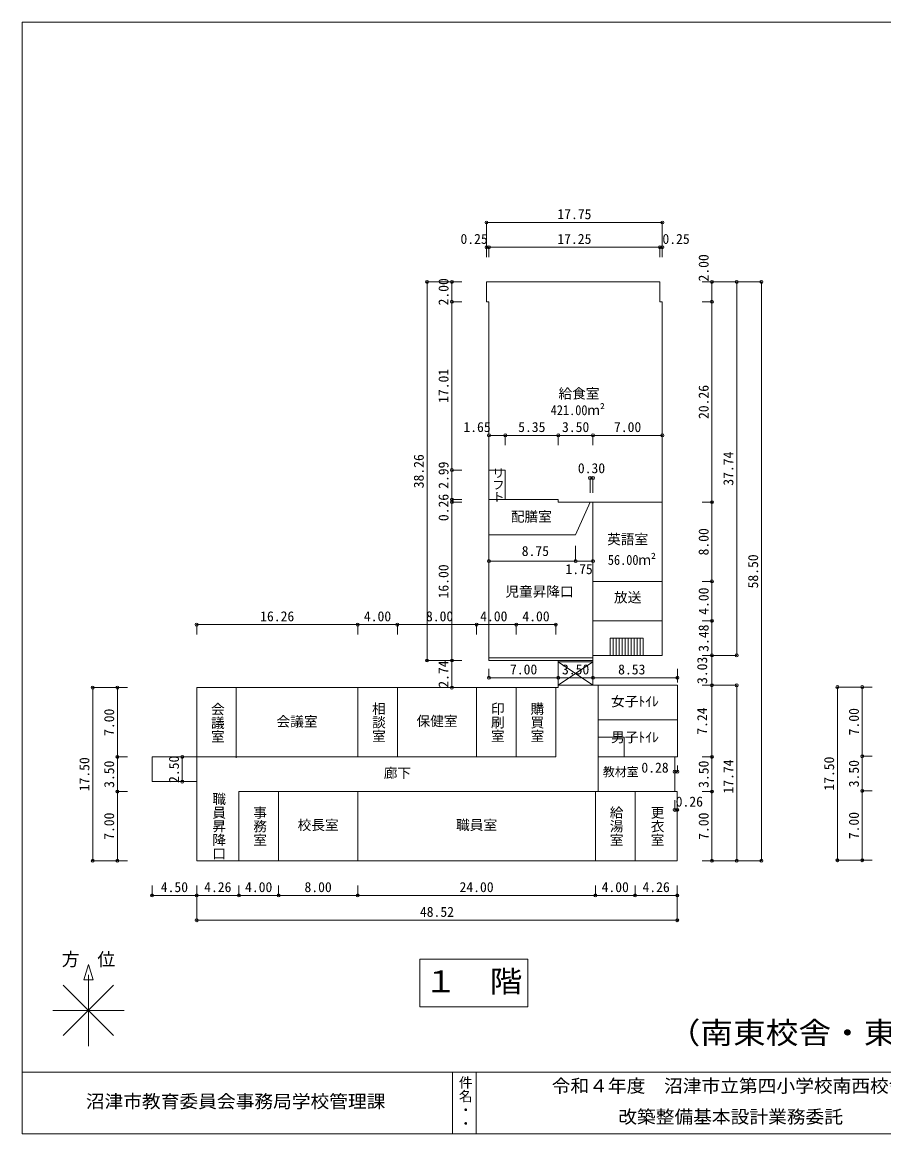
# Model space of a CAD drawing. Units: millimetres at full size, sheet at 1:600. Extents: x -78720 to 76716130, y -17754693 to 56160.
# Drawn here: x -78720 to 8263, y -56160 to 56160 of the extents above; entities that cross this region are included whole.
import ezdxf
from ezdxf.enums import TextEntityAlignment as Align

# ---------------------------------------------------------------- set-up
doc = ezdxf.new("R2010")
doc.units = ezdxf.units.MM
doc.header["$LTSCALE"] = 600
doc.header["$PDMODE"] = 32
doc.header["$PDSIZE"] = 300
for name, color, linetype, lineweight in [('0-0_通り芯', 4, 'Continuous', 9), ('F-0_通り芯', 2, 'Continuous', 9), ('F-5_中線１', 3, 'Continuous', 9)]:
    doc.layers.add(name, color=color, linetype=linetype, lineweight=lineweight)
doc.layers.add('F-8_極細点線', color=2, linetype='Continuous')
doc.styles.add('@ＭＳ ゴシック', font='')
doc.styles.add('ＭＳ ゴシック', font='')
doc.styles.get('@ＭＳ ゴシック').set_extended_font_data('@MS Gothic')
doc.styles.get('ＭＳ ゴシック').set_extended_font_data('MS Gothic')

msp = doc.modelspace()

# ---------------------------------------------------------------- linework, layer by layer
at = {"layer": '0-0_通り芯'}
for p, q in [((-31844.6, 35922.2), (-31844.6, 32422.2)), ((-31844.6, 35922.2), (-14094.6, 35922.2)), ((-14094.6, 35922.2), (-14094.6, 32422.2)), ((-31844.6, 33422.2), (-14094.6, 33422.2)), ((-31594.6, 33422.2), (-31594.6, 32422.2)), ((-14344.6, 33422.2), (-14344.6, 32422.2)), ((-37844.6, 29922.2), (-34344.6, 29922.2)), ((-37844.6, -8337.8), (-37844.6, 29922.2)), ((-35344.6, -11077.8), (-35344.6, 29922.2)), ((-14344.6, 29922.2), (-31844.6, 29922.2)), ((-31844.6, 27922.2), (-31844.6, 29922.2)), ((-14344.6, 27922.2), (-14344.6, 29922.2)), ((-4084.6, 29922.2), (-10084.6, 29922.2)), ((-9084.6, -28577.8), (-9084.6, 29922.2)), ((-6584.6, -7817.8), (-6584.6, 29922.2)), ((-4084.6, -28577.8), (-4084.6, 29922.2)), ((-35344.6, 27922.2), (-34344.6, 27922.2)), ((-31844.6, 27922.2), (-31594.6, 27922.2)), ((-31594.6, -8337.8), (-31594.6, 27922.2)), ((-14344.6, 27922.2), (-14094.6, 27922.2)), ((-14094.6, -7817.8), (-14094.6, 27922.2)), ((-9084.6, 27922.2), (-10084.6, 27922.2)), ((-31594.6, 14412.2), (-14094.6, 14412.2)), ((-29944.6, 14412.2), (-29944.6, 13412.2)), ((-24594.6, 14412.2), (-24594.6, 13412.2)), ((-21094.6, 14412.2), (-21094.6, 13412.2)), ((-35344.6, 10912.2), (-34344.6, 10912.2)), ((-21094.6, 10106.1), (-21392.1, 10106.1)), ((-21392.1, 8595), (-21392.1, 10106.1)), ((-21094.6, 8595), (-21094.6, 10106.1)), ((-35344.6, 7922.2), (-34344.6, 7922.2)), ((-24594.6, 7922.2), (-31594.6, 7922.2)), ((-35344.6, 7662.2), (-34344.6, 7662.2)), ((-21392.1, 7662.2), (-22843.2, 4352.2)), ((-21094.6, 7662.2), (-21094.6, -10842.8)), ((-9084.6, 7662.2), (-10084.6, 7662.2)), ((-22844.6, 4352.2), (-31594.6, 4352.2)), ((-22844.6, 3240.1), (-22844.6, 1710)), ((-22844.6, 1710), (-31594.6, 1710)), ((-22844.6, 1710), (-21094.6, 1710)), ((-21094.6, -337.8), (-14094.6, -337.8)), ((-9084.6, -337.8), (-10084.6, -337.8)), ((-21094.6, -4337.8), (-14094.6, -4337.8)), ((-9084.6, -4337.8), (-10084.6, -4337.8)), ((-61104.6, -4712.4), (-24844.6, -4712.4)), ((-61104.6, -4712.4), (-61104.6, -5712.4)), ((-44844.6, -4712.4), (-44844.6, -5712.4)), ((-40844.6, -4712.4), (-40844.6, -5712.4)), ((-32844.6, -4712.4), (-32844.6, -5712.4)), ((-28844.6, -4712.4), (-28844.6, -5712.4)), ((-24844.6, -4712.4), (-24844.6, -5712.4)), ((-19344.6, -6077.8), (-16044.6, -6077.8)), ((-19344.6, -7817.8), (-19344.6, -6077.8)), ((-19044.6, -7817.8), (-19044.6, -6077.8)), ((-18744.6, -7817.8), (-18744.6, -6077.8)), ((-18444.6, -7817.8), (-18444.6, -6077.8)), ((-18144.6, -7817.8), (-18144.6, -6077.8)), ((-17844.6, -7817.8), (-17844.6, -6077.8)), ((-17544.6, -7817.8), (-17544.6, -6077.8)), ((-17244.6, -7817.8), (-17244.6, -6077.8)), ((-16944.6, -7817.8), (-16944.6, -6077.8)), ((-16644.6, -7817.8), (-16644.6, -6077.8)), ((-16344.6, -7817.8), (-16344.6, -6077.8)), ((-16044.6, -7817.8), (-16044.6, -6077.8)), ((-21094.6, -7817.8), (-14094.6, -7817.8)), ((-6584.6, -7817.8), (-10084.6, -7817.8)), ((-37844.6, -8337.8), (-34344.6, -8337.8)), ((-31594.6, -8077.8), (-21094.6, -8077.8)), ((-24594.6, -8337.8), (-31594.6, -8337.8)), ((-24594.6, -8337.8), (-24594.6, -11077.8)), ((-24594.6, -8337.8), (-21094.6, -8337.8)), ((-21094.6, -8477.8), (-24594.6, -10842.8)), ((-21094.6, -10842.8), (-24594.6, -8477.8)), ((-24594.6, -8477.8), (-21094.6, -8477.8)), ((-31594.6, -10080.7), (-31594.6, -9190.7)), ((-31594.6, -10080.7), (-12569.6, -10080.7)), ((-12569.6, -9190.7), (-12569.6, -10575.2)), ((-71604.6, -11077.8), (-68104.6, -11077.8)), ((-71604.6, -28577.8), (-71604.6, -11077.8)), ((-69104.6, -28577.8), (-69104.6, -11077.8)), ((-61104.6, -11077.8), (-24609.6, -11077.8)), ((-61104.6, -18077.8), (-61104.6, -11077.8)), ((-57104.6, -18162.7), (-57104.6, -11077.8)), ((-44844.6, -18077.8), (-44844.6, -11077.8)), ((-40844.6, -18077.8), (-40844.6, -11077.8)), ((-32844.6, -18077.8), (-32844.6, -11077.8)), ((-28844.6, -18077.8), (-28844.6, -11077.8)), ((-24844.6, -18077.8), (-24844.6, -11077.8)), ((-21094.6, -10842.8), (-24609.6, -10842.8)), ((-12569.6, -10842.8), (-21094.6, -10842.8)), ((-20554.6, -10842.8), (-20554.6, -21548.2)), ((-12569.6, -10842.8), (-12569.6, -18077.8)), ((-6584.6, -10842.8), (-10084.6, -10842.8)), ((-6584.6, -28577.8), (-6584.6, -10842.8)), ((3588.3, -11016.4), (7088.3, -11016.4)), ((3588.3, -28516.4), (3588.3, -11016.4)), ((6088.3, -28516.4), (6088.3, -11016.4)), ((-12584.6, -14327.8), (-20554.6, -14327.8)), ((-20554.6, -16077.8), (-17954.6, -16077.8)), ((-17954.6, -18077.8), (-17954.6, -16077.8)), ((-69104.6, -18077.8), (-68104.6, -18077.8)), ((-62564.4, -20577.8), (-62564.4, -18077.8)), ((-61104.6, -18077.8), (-61104.6, -20577.8)), ((-12569.6, -18077.8), (-20554.6, -18077.8)), ((-12844.6, -21577.8), (-12844.6, -18077.8)), ((-12569.6, -19574.5), (-12569.6, -18940.9)), ((-9084.6, -18077.8), (-10084.6, -18077.8)), ((6088.3, -18016.4), (7088.3, -18016.4)), ((-12844.6, -19574.5), (-12569.6, -19574.5)), ((-61104.6, -20577.8), (-65604.6, -20577.8)), ((-61104.6, -28577.8), (-61104.6, -20577.8)), ((-69104.6, -21577.8), (-68104.6, -21577.8)), ((-52844.6, -28577.8), (-52844.6, -21577.8)), ((-44844.6, -28577.8), (-44844.6, -21577.8)), ((-20844.6, -28577.8), (-20844.6, -21577.8)), ((-16844.6, -28577.8), (-16844.6, -21577.8)), ((-12844.6, -23435.3), (-12844.6, -22435.3)), ((-9084.6, -21577.8), (-10084.6, -21577.8)), ((6088.3, -21516.4), (7088.3, -21516.4)), ((-12844.6, -23435.3), (-12584.6, -23435.3)), ((-71604.6, -28577.8), (-68104.6, -28577.8)), ((-4084.6, -28577.8), (-10084.6, -28577.8)), ((3588.3, -28516.4), (7088.3, -28516.4)), ((-65604.6, -32077.8), (-65604.6, -31077.8)), ((-61104.6, -34577.8), (-61104.6, -31077.8)), ((-56844.6, -32077.8), (-56844.6, -31077.8)), ((-52844.6, -32077.8), (-52844.6, -31077.8)), ((-44844.6, -32077.8), (-44844.6, -31077.8)), ((-20844.6, -32077.8), (-20844.6, -31077.8)), ((-16844.6, -32077.8), (-16844.6, -31077.8)), ((-12584.6, -34577.8), (-12584.6, -31077.8)), ((-65604.6, -32077.8), (-12584.6, -32077.8)), ((-61104.6, -34577.8), (-12584.6, -34577.8))]:
    msp.add_line(p, q, dxfattribs=at)
for points in [[(-31594.6, 10912.2), (-29944.6, 10912.2), (-29944.6, 7922.2)], [(-24594.6, 7922.2), (-24594.6, 7662.2), (-14094.6, 7662.2)], [(-24844.6, -18077.8), (-65604.6, -18077.8), (-65604.6, -20577.8)], [(-61104.6, -28577.8), (-12584.6, -28577.8), (-12584.6, -21577.8)], [(-56844.6, -28577.8), (-56844.6, -21577.8), (-12584.6, -21577.8)]]:
    msp.add_lwpolyline(points, dxfattribs=at)
msp.add_lwpolyline([(-38585, -38506.8), (-27686.9, -38506.8), (-27686.9, -43317.7), (-38585, -43317.7)], close=True, dxfattribs=at)
for p in [(-31844.6, 35922.2), (-14094.6, 35922.2), (-31844.6, 33422.2), (-31594.6, 33422.2), (-14344.6, 33422.2), (-14094.6, 33422.2), (-37844.6, 29922.2), (-35344.6, 29922.2), (-9084.6, 29922.2), (-6584.6, 29922.2), (-4084.6, 29922.2), (-35344.6, 27922.2), (-9084.6, 27922.2), (-31594.6, 14412.2), (-29944.6, 14412.2), (-24594.6, 14412.2), (-21094.6, 14412.2), (-14094.6, 14412.2), (-35344.6, 10912.2), (-21392.1, 10106.1), (-21094.6, 10106.1), (-35344.6, 7922.2), (-35344.6, 7662.2), (-9084.6, 7662.2), (-31594.6, 1710), (-22844.6, 1710), (-21094.6, 1710), (-9084.6, -337.8), (-9084.6, -4337.8), (-61104.6, -4712.4), (-44844.6, -4712.4), (-40844.6, -4712.4), (-32844.6, -4712.4), (-28844.6, -4712.4), (-24844.6, -4712.4), (-9084.6, -7817.8), (-6584.6, -7817.8), (-37844.6, -8337.8), (-35344.6, -8337.8), (-31594.6, -10080.7), (-24594.6, -10080.7), (-21094.6, -10080.7), (-12569.6, -10080.7), (-71604.6, -11077.8), (-69104.6, -11077.8), (-35344.6, -11077.8), (-9084.6, -10842.8), (-6584.6, -10842.8), (3588.3, -11016.4), (6088.3, -11016.4), (-69104.6, -18077.8), (-62564.4, -18077.8), (-9084.6, -18077.8), (6088.3, -18016.4), (-12844.6, -19574.5), (-12569.6, -19574.5), (-62564.4, -20577.8), (-69104.6, -21577.8), (-9084.6, -21577.8), (6088.3, -21516.4), (-12844.6, -23435.3), (-12584.6, -23435.3), (-71604.6, -28577.8), (-69104.6, -28577.8), (-9084.6, -28577.8), (-6584.6, -28577.8), (-4084.6, -28577.8), (3588.3, -28516.4), (6088.3, -28516.4), (-65604.6, -32077.8), (-61104.6, -32077.8), (-56844.6, -32077.8), (-52844.6, -32077.8), (-44844.6, -32077.8), (-20844.6, -32077.8), (-16844.6, -32077.8), (-12584.6, -32077.8), (-61104.6, -34577.8), (-12584.6, -34577.8)]:
    msp.add_point(p, dxfattribs=at)
at = {"layer": 'F-0_通り芯'}
for p, q in [((-71572.3, -40613.1), (-72037.7, -39049.1)), ((-72037.7, -47291.8), (-72037.7, -40091.8)), ((-74583.3, -46237.4), (-69492.1, -41146.2)), ((-74583.3, -41146.2), (-69492.1, -46237.4)), ((-75637.7, -43691.8), (-68437.7, -43691.8)), ((-78720, -49920), (78720, -49920)), ((-78720, -56160), (78720, -56160))]:
    msp.add_line(p, q, dxfattribs=at)
for points in [[(-78720, -56160), (-78720, 56160), (78720, 56160)], [(-71572.3, -40613.1), (-72503, -40613.1), (-72037.7, -39049.1)]]:
    msp.add_lwpolyline(points, dxfattribs=at)
at = {"layer": 'F-5_中線１'}
for p, q in [((-35280, -49920), (-35280, -56160)), ((-32880, -49920), (-32880, -56160))]:
    msp.add_line(p, q, dxfattribs=at)

# ---------------------------------------------------------------- texts
at = {"layer": '0-0_通り芯', "style": 'ＭＳ ゴシック'}
for s, height, p in [('17.75', 1012, (-24694.6, 35957.2)), ('0.25', 1012, (-34474, 33457.2)), ('17.25', 1012, (-24694.6, 33457.2)), ('0.25', 1012, (-14082.8, 33457.2)), ('給食室', 1012, (-24580.7, 17831.2)), ('1.65', 1012, (-34177.6, 14447.2)), ('5.35', 1012, (-28649.6, 14447.2)), ('3.50', 1012, (-24224.6, 14447.2)), ('7.00', 1012, (-18974.6, 14447.2)), ('0.30', 1012, (-22623.4, 10286.1)), ('配膳室', 1012, (-29393.2, 5397.3)), ('英語室', 1012, (-19664.6, 3102.2)), ('8.75', 1012, (-28288.7, 1919.5)), ('1.75', 1012, (-23873.7, 88.7)), ('児童昇降口', 1012, (-29945.1, -2181.8)), ('放送', 1012, (-18974.6, -2767.8)), ('16.26', 1012, (-54699.6, -4677.4)), ('4.00', 1012, (-44224.6, -4677.4)), ('8.00', 1012, (-37958.7, -4677.4)), ('4.00', 1012, (-32486.5, -4677.4)), ('4.00', 1012, (-28224.6, -4677.4)), ('7.00', 1012, (-29474.6, -10045.7)), ('3.50', 1012, (-24224.6, -10045.7)), ('8.53', 1012, (-18557.1, -10045.7)), ('女子ﾄｲﾚ', 1012, (-19262.1, -13275.3)), ('会議室', 1012, (-53044.6, -15310.3)), ('保健室', 1012, (-38914.6, -15267.8)), ('男子ﾄｲﾚ', 1012, (-19262.1, -16892.8)), ('廊下', 1012, (-42224.6, -20517.8)), ('教材室', 879.8, (-20090.7, -20305.7)), ('0.28', 1012, (-16209.3, -19967.5)), ('0.26', 1012, (-12743.3, -23400.3)), ('校長室', 1012, (-50914.6, -25767.8)), ('職員室', 1012, (-34914.6, -25767.8)), ('4.50', 1012, (-64734.6, -32042.8)), ('4.26', 1012, (-60354.6, -32042.8)), ('4.00', 1012, (-56224.6, -32042.8)), ('8.00', 1012, (-50224.6, -32042.8)), ('24.00', 1012, (-34569.6, -32042.8)), ('4.00', 1012, (-20224.6, -32042.8)), ('4.26', 1012, (-16094.6, -32042.8)), ('48.52', 1012, (-38569.6, -34542.8))]:
    msp.add_text(s, height=height, dxfattribs=at).set_placement(p, align=Align.BOTTOM_LEFT)
at = {"layer": '0-0_通り芯'}
for s, height, rotation, style, p in [('2.00', 1012, 90, 'ＭＳ ゴシック', (-9119.6, 29962.6)), ('2.00', 1012, 90, 'ＭＳ ゴシック', (-35379.6, 27542.2)), ('17.01', 1012, 90, 'ＭＳ ゴシック', (-35379.6, 17692.2)), ('20.26', 1012, 90, 'ＭＳ ゴシック', (-9119.6, 16067.2)), ('38.26', 1012, 90, 'ＭＳ ゴシック', (-37879.6, 9067.2)), ('37.74', 1012, 90, 'ＭＳ ゴシック', (-6619.6, 9327.2)), ('2.99', 1012, 90, 'ＭＳ ゴシック', (-35379.6, 9009.7)), ('リフト', 879.8, 270, '@ＭＳ ゴシック', (-31369.6, 11217.2)), ('0.26', 1012, 90, 'ＭＳ ゴシック', (-35379.6, 5747.3)), ('8.00', 1012, 90, 'ＭＳ ゴシック', (-9119.6, 2282.2)), ('58.50', 1012, 90, 'ＭＳ ゴシック', (-4119.6, -1052.8)), ('16.00', 1012, 90, 'ＭＳ ゴシック', (-35379.6, -2062.8)), ('4.00', 1012, 90, 'ＭＳ ゴシック', (-9119.6, -3717.8)), ('3.48', 1012, 90, 'ＭＳ ゴシック', (-9119.6, -7457.8)), ('2.74', 1012, 90, 'ＭＳ ゴシック', (-35379.6, -11087.8)), ('3.03', 1012, 90, 'ＭＳ ゴシック', (-9264.6, -10710.3)), ('7.00', 1012, 90, 'ＭＳ ゴシック', (-69139.6, -15957.8)), ('会議室', 1012, 270, '@ＭＳ ゴシック', (-59794.6, -12550.3)), ('相談室', 1012, 270, '@ＭＳ ゴシック', (-43534.6, -12507.8)), ('印刷室', 1012, 270, '@ＭＳ ゴシック', (-31534.6, -12507.8)), ('購買室', 1012, 270, '@ＭＳ ゴシック', (-27534.6, -12507.8)), ('7.24', 1012, 90, 'ＭＳ ゴシック', (-9264.6, -15840.3)), ('7.00', 1012, 90, 'ＭＳ ゴシック', (6053.3, -15896.4)), ('17.50', 1012, 90, 'ＭＳ ゴシック', (-71639.6, -21552.8)), ('3.50', 1012, 90, 'ＭＳ ゴシック', (-69139.6, -21207.8)), ('2.50', 1012, 90, 'ＭＳ ゴシック', (-62599.4, -20707.8)), ('3.50', 1012, 90, 'ＭＳ ゴシック', (-9119.6, -21207.8)), ('17.74', 1012, 90, 'ＭＳ ゴシック', (-6619.6, -21780.3)), ('17.50', 1012, 90, 'ＭＳ ゴシック', (3553.3, -21491.4)), ('3.50', 1012, 90, 'ＭＳ ゴシック', (6053.3, -21146.4)), ('職員昇降口', 1012, 270, '@ＭＳ ゴシック', (-59664.6, -21627.8)), ('事務室', 1012, 270, '@ＭＳ ゴシック', (-55534.6, -23007.8)), ('給湯室', 1012, 270, '@ＭＳ ゴシック', (-19534.6, -23007.8)), ('更衣室', 1012, 270, '@ＭＳ ゴシック', (-15404.6, -23007.8)), ('7.00', 1012, 90, 'ＭＳ ゴシック', (-69139.6, -26457.8)), ('7.00', 1012, 90, 'ＭＳ ゴシック', (-9119.6, -26457.8)), ('7.00', 1012, 90, 'ＭＳ ゴシック', (6053.3, -26396.4))]:
    msp.add_text(s, height=height, rotation=rotation, dxfattribs=dict(at, style=style)).set_placement(p, align=Align.BOTTOM_LEFT)
at = {"layer": '0-0_通り芯', "style": 'ＭＳ ゴシック'}
for s, height, width, p in [('421.00ｍ²', 1012, 0.9, (-25365.5, 16152.9)), ('56.00ｍ²', 1012, 0.9, (-19594.2, 1022.3)), ('１\u3000階', 2199, 1.1, (-38120.7, -42513.6))]:
    msp.add_text(s, height=height, dxfattribs=dict(at, width=width)).set_placement(p, align=Align.BOTTOM_LEFT)
at = {"layer": 'F-0_通り芯', "style": 'ＭＳ ゴシック'}
msp.add_text('方\u3000位', height=1320, dxfattribs=at).set_placement((-74737.7, -39585.1), align=Align.BOTTOM_LEFT)
at = {"layer": 'F-0_通り芯', "color": 4, "style": 'ＭＳ ゴシック', "width": 1.1}
msp.add_text('（南東校舎・東校舎）', height=2199, dxfattribs=at).set_placement((-13551.8, -47716.4), align=Align.BOTTOM_LEFT)
at = {"layer": 'F-0_通り芯', "style": 'ＭＳ ゴシック', "width": 1.05}
for s, p in [('令和４年度\u3000沼津市立第四小学校南西校舎', (-25260, -52380)), ('沼津市教育委員会事務局学校管理課', (-72300, -53940)), ('改築整備基本設計業務委託', (-18540, -55500))]:
    msp.add_text(s, height=1320, dxfattribs=at).set_placement(p, align=Align.BOTTOM_LEFT)
at = {"layer": 'F-8_極細点線', "style": '@ＭＳ ゴシック'}
msp.add_text('件名・・', height=1012, rotation=270, dxfattribs=at).set_placement((-34770, -50280), align=Align.BOTTOM_LEFT)

doc.saveas('drawing.dxf')
